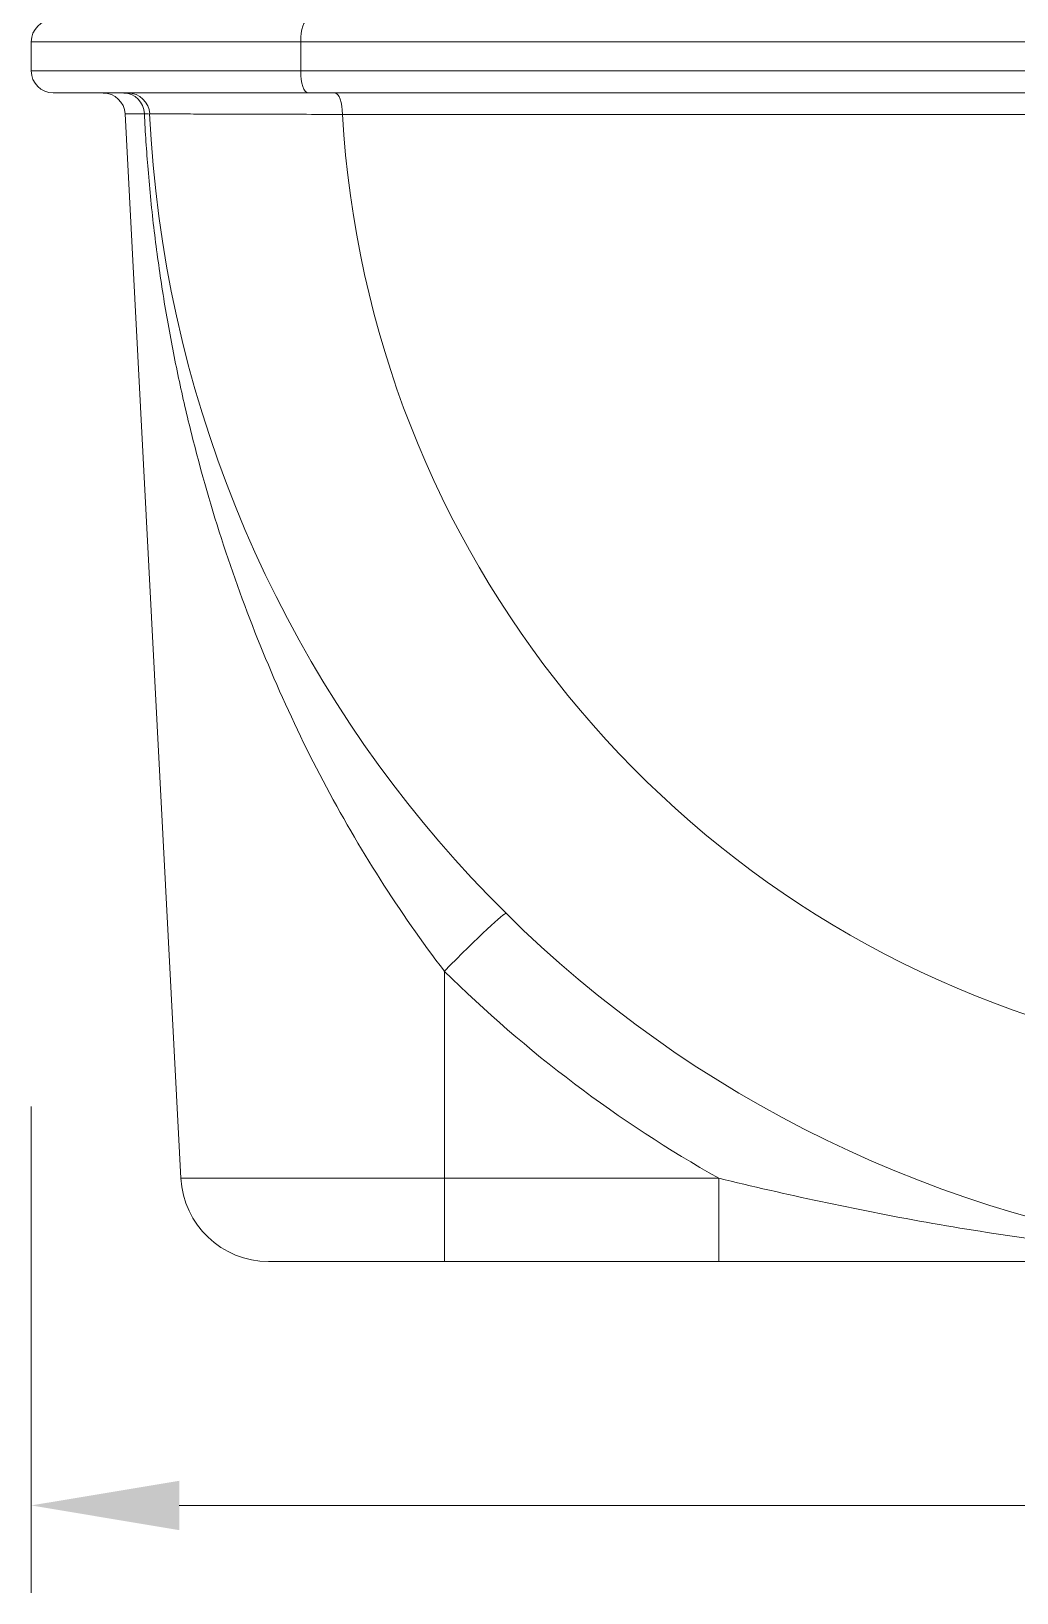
# Model space of a CAD drawing. Header units: millimetres. Extents: x 4664 to 8864, y -38 to 2932.
# Drawn here: x 5649.3 to 5766.5, y 986.7 to 1172.4 of the extents above; entities that cross this region are included whole.
import ezdxf

# ---------------------------------------------------------------- set-up
doc = ezdxf.new("R2010")
doc.units = ezdxf.units.MM

msp = doc.modelspace()

# ---------------------------------------------------------------- linework, layer by layer
at = {"lineweight": 5}
for p, q in [((5649.29, 1171.16), (5963.83, 1171.16)), ((5649.29, 1167.68), (5649.29, 1171.16)), ((5681.35, 1171.16), (5681.35, 1167.68)), ((5963.83, 1167.68), (5649.29, 1167.68)), ((5651.91, 1165.07), (5770.14, 1165.07)), ((5660.46, 1162.59), (5667.09, 1035.98)), ((5660.46, 1162.59), (5662.76, 1162.59)), ((5686.32, 1162.51), (5769.62, 1162.51)), ((5698.44, 1026.08), (5698.44, 1060.61)), ((5649.29, 986.67), (5649.29, 1044.53)), ((5731.08, 1035.98), (5667.09, 1035.98)), ((5731.08, 1026.08), (5731.08, 1035.98)), ((5677.53, 1026.08), (5731.08, 1026.08)), ((5666.91, 997.06), (5946.22, 997.06))]:
    msp.add_line(p, q, dxfattribs=at)
for centre, radius, start, end in [((5651.91, 1171.16), 2.61, 90, 180), ((5651.91, 1167.68), 2.61, 180, 270), ((5657.85, 1162.45), 2.61, 3, 90), ((5660.78, 1162.45), 2.61, 2.7353, 90), ((5806.56, 1169.42), 143.34, 182.7353, 258.5448), ((5806.56, 1169.42), 120.44, 183.2907, 254.9818), ((5806.56, 1169.97), 153.79, 225.3255, 240.6032), ((5677.53, 1036.53), 10.45, 183, 270)]:
    msp.add_arc(centre, radius, start, end, dxfattribs=at)
for centre, major_axis, ratio, start_param, end_param in [((5682.24, 1171.16), (0, -2.61), 0.342538, 3.141593, 4.712389), ((5682.24, 1167.68), (0, -2.61), 0.342538, 4.712389, 6.283185), ((5660.31, 1162.45), (0, -2.61), 0.939503, 1.623156, 3.141593), ((5685.43, 1162.45), (0, -2.61), 0.342039, 1.59046, 3.141593), ((5698.44, 1060.06), (7.35, 7.43), 0.036822, 0, 1.533571)]:
    msp.add_ellipse(centre, major_axis=major_axis, ratio=ratio, start_param=start_param, end_param=end_param, dxfattribs=at)
for points, knots in [([(5662.76, 1162.59), (5662.86, 1160.38), (5663.01, 1158.17), (5663.29, 1154.74), (5663.4, 1153.52), (5663.65, 1151.08), (5663.78, 1149.85), (5664.22, 1146.23), (5664.55, 1143.86), (5665.28, 1139.17), (5665.69, 1136.86), (5666.58, 1132.29), (5667.06, 1130.02), (5668.1, 1125.52), (5668.66, 1123.29), (5670.45, 1116.65), (5671.78, 1112.32), (5674.75, 1103.8), (5676.38, 1099.61), (5679.95, 1091.34), (5681.89, 1087.26), (5686.14, 1079.21), (5688.4, 1075.31), (5693.2, 1067.77), (5695.74, 1064.13), (5698.44, 1060.61)], [0, 0, 0, 0, 0.056584, 0.056584, 0.088031, 0.088031, 0.119478, 0.119478, 0.182373, 0.182373, 0.245267, 0.245267, 0.308162, 0.308162, 0.371056, 0.371056, 0.496845, 0.496845, 0.622634, 0.622634, 0.748422, 0.748422, 0.874211, 0.874211, 1, 1, 1, 1]), ([(5663.39, 1162.58), (5663.39, 1162.58), (5663.52, 1162.58), (5664.06, 1162.58), (5664.46, 1162.58), (5665.26, 1162.57), (5665.57, 1162.57), (5666.23, 1162.57), (5666.59, 1162.57), (5667.76, 1162.57), (5668.66, 1162.56), (5670.18, 1162.56), (5670.72, 1162.56), (5671.85, 1162.55), (5672.44, 1162.55), (5674.28, 1162.55), (5675.59, 1162.54), (5677.69, 1162.54), (5678.42, 1162.53), (5679.91, 1162.53), (5680.68, 1162.53), (5683.02, 1162.52), (5684.64, 1162.51), (5686.32, 1162.51)], [0, 0, 0, 0, 0.125, 0.125, 0.25, 0.25, 0.3125, 0.3125, 0.375, 0.375, 0.5, 0.5, 0.5625, 0.5625, 0.625, 0.625, 0.75, 0.75, 0.8125, 0.8125, 0.875, 0.875, 1, 1, 1, 1]), ([(5779.05, 1027.48), (5775.58, 1027.83), (5772.14, 1028.24), (5764.34, 1029.3), (5760.01, 1029.99), (5751.51, 1031.5), (5747.32, 1032.33), (5739.1, 1034.08), (5735.06, 1035.01), (5731.08, 1035.98)], [0, 0, 0, 0, 0.206473, 0.206473, 0.470982, 0.470982, 0.735491, 0.735491, 1, 1, 1, 1]), ([(5731.08, 1026.08), (5735.58, 1026.08), (5740.03, 1026.08), (5748.84, 1026.08), (5753.21, 1026.08), (5761.89, 1026.08), (5766.21, 1026.08), (5774.78, 1026.08), (5779.02, 1026.08), (5783.24, 1026.08)], [0, 0, 0, 0, 0.25, 0.25, 0.5, 0.5, 0.75, 0.75, 1, 1, 1, 1])]:
    msp.add_open_spline(points, degree=3, knots=knots, dxfattribs=at)
msp.add_open_spline([(5662.76, 1162.59), (5662.97, 1162.59), (5663.12, 1162.59), (5663.23, 1162.59)], degree=3, dxfattribs=at)
msp.add_solid([(5666.91, 999.99), (5666.91, 994.12), (5649.29, 997.06)], dxfattribs=at)

doc.saveas('drawing.dxf')
